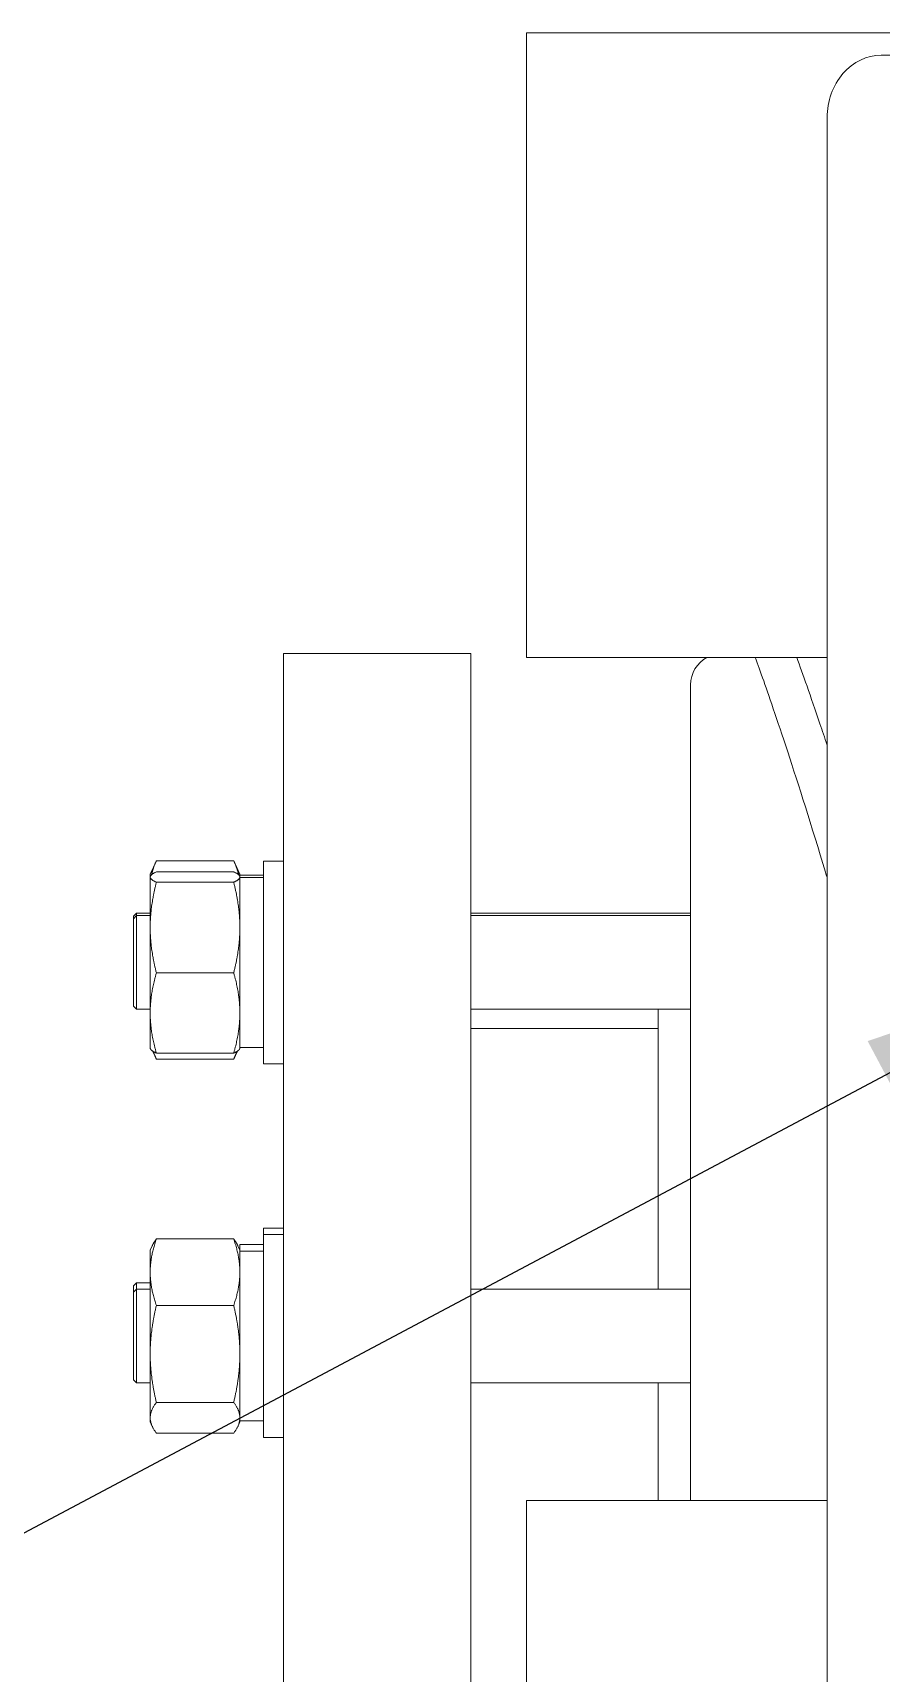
# Model space of a CAD drawing. Header units: inches. Extents: x 12 to 318, y 5 to 204.
# Drawn here: x 225.01 to 228.41, y 81.1 to 87.67 of the extents above; entities that cross this region are included whole.
import ezdxf

# ---------------------------------------------------------------- set-up
doc = ezdxf.new("R2010")
doc.units = ezdxf.units.IN
doc.header["$LTSCALE"] = 9.5
doc.header["$MEASUREMENT"] = 0
doc.layers.add('Symbol (ANSI)', color=7, linetype='Continuous', lineweight=25)
doc.layers.add('Visible', color=7, linetype='Continuous', lineweight=18)
doc.styles.add('Standard D-E', font='arial.ttf')
doc.dimstyles.new('in [mm] D-E NeptuneBenson$7', dxfattribs={"dimscale": 9.5, "dimtxt": 0.15, "dimasz": 0.098425, "dimexe": 0.125, "dimexo": 0.063, "dimgap": 0.031496, "dimtad": 0, "dimtih": 1, "dimtoh": 1, "dimdec": 4, "dimzin": 3, "dimdsep": 46, "dimlunit": 5, "dimtxsty": 'Standard D-E', "dimcen": 0.09, "dimdle": 0.393701, "dimclrd": 256, "dimclre": 256, "dimclrt": 256, "dimadec": 1, "dimazin": 1, "dimtfac": 1, "dimtofl": 0, "dimtmove": 0, "dimatfit": 3, "dimfxl": 1, "dimfrac": 1, "dimtolj": 1, "dimtzin": 4, "dimlwd": -1, "dimlwe": -1, "dimarcsym": 0})

msp = doc.modelspace()

# ---------------------------------------------------------------- linework, layer by layer
at = {"layer": 'Visible'}
for p, q in [((226.985676, 87.669365), (227.204426, 87.669365)), ((226.985676, 87.669365), (226.985676, 85.169365)), ((228.489049, 87.669365), (227.204426, 87.669365)), ((228.405472, 87.579365), (240.096815, 87.579365)), ((228.188966, 79.829365), (228.188966, 87.329365)), ((226.012483, 76.169365), (226.012483, 85.184365)), ((226.012483, 85.184365), (226.762483, 85.184365)), ((226.762483, 76.169365), (226.762483, 85.184365)), ((227.204426, 85.169365), (226.985676, 85.169365)), ((227.204426, 85.169365), (228.188966, 85.169365)), ((227.642483, 81.794365), (227.642483, 85.059365)), ((225.479483, 84.301946), (225.504299, 84.355163)), ((225.813668, 84.355163), (225.504299, 84.355163)), ((225.838483, 84.301946), (225.813668, 84.355163)), ((225.932483, 83.541974), (225.932483, 84.353974)), ((226.012483, 84.353974), (225.932483, 84.353974)), ((225.479483, 84.301946), (225.479483, 84.291974)), ((225.479483, 84.291974), (225.480367, 84.293869)), ((225.479483, 84.291974), (225.479483, 84.290089)), ((225.479483, 84.290089), (225.479483, 84.087891)), ((225.813668, 84.31085), (225.504299, 84.31085)), ((225.813668, 84.269329), (225.504299, 84.269329)), ((225.838483, 84.291974), (225.837599, 84.293869)), ((225.838483, 84.291974), (225.838483, 84.301946)), ((225.932483, 84.297946), (225.838483, 84.297946)), ((225.838483, 84.290089), (225.838483, 84.291974)), ((225.838483, 84.087891), (225.838483, 84.290089)), ((225.932483, 84.287974), (225.838483, 84.287974)), ((225.412483, 84.132946), (225.424983, 84.145446)), ((225.412483, 84.122974), (225.424983, 84.135474)), ((225.412483, 84.122974), (225.412483, 84.132946)), ((225.412483, 83.772974), (225.412483, 84.122974)), ((225.424983, 84.145446), (225.424983, 84.135474)), ((225.479483, 84.145446), (225.424983, 84.145446)), ((225.424983, 84.135474), (225.424983, 83.760474)), ((225.479483, 84.135474), (225.424983, 84.135474)), ((227.642483, 84.145446), (226.762483, 84.145446)), ((227.642483, 84.135474), (226.762483, 84.135474)), ((225.479483, 84.087891), (225.479483, 83.745776)), ((225.838483, 83.745776), (225.838483, 84.087891)), ((225.813668, 83.906453), (225.504299, 83.906453)), ((225.412483, 83.772974), (225.424983, 83.760474)), ((225.479483, 83.760474), (225.424983, 83.760474)), ((225.479483, 83.745776), (225.479483, 83.603974)), ((225.838483, 83.603974), (225.838483, 83.745776)), ((227.642483, 83.760474), (226.762483, 83.760474)), ((227.512483, 83.760474), (227.512483, 82.640185)), ((226.762483, 83.684365), (227.512483, 83.684365)), ((225.479483, 83.603974), (225.480367, 83.602079)), ((225.489168, 83.593176), (225.504299, 83.560729)), ((225.828798, 83.593176), (225.813668, 83.560729)), ((225.838483, 83.603974), (225.837599, 83.602079)), ((225.932483, 83.607974), (225.838483, 83.607974)), ((225.813668, 83.585098), (225.504299, 83.585098)), ((225.813668, 83.560729), (225.504299, 83.560729)), ((226.012483, 83.541974), (225.932483, 83.541974)), ((225.932483, 82.858685), (225.932483, 82.884792)), ((226.012483, 82.884792), (225.932483, 82.884792)), ((225.479483, 82.796685), (225.487738, 82.814388)), ((225.813668, 82.841222), (225.504299, 82.841222)), ((225.838483, 82.796685), (225.830228, 82.814388)), ((225.838483, 82.796685), (225.838483, 82.818792)), ((225.932483, 82.818792), (225.838483, 82.818792)), ((225.932483, 82.046685), (225.932483, 82.858685)), ((226.012483, 82.858685), (225.932483, 82.858685)), ((225.479483, 82.796685), (225.479483, 82.708327)), ((225.838483, 82.708327), (225.838483, 82.796685)), ((225.932483, 82.792685), (225.838483, 82.792685)), ((225.479483, 82.708327), (225.479483, 82.381164)), ((225.838483, 82.381164), (225.838483, 82.708327)), ((225.412483, 82.653792), (225.424983, 82.666292)), ((225.412483, 82.627685), (225.412483, 82.653792)), ((225.412483, 82.627685), (225.424983, 82.640185)), ((225.412483, 82.277685), (225.412483, 82.627685)), ((225.424983, 82.666292), (225.424983, 82.640185)), ((225.479483, 82.666292), (225.424983, 82.666292)), ((225.424983, 82.640185), (225.424983, 82.265185)), ((225.479483, 82.640185), (225.424983, 82.640185)), ((227.642483, 82.640185), (226.762483, 82.640185)), ((225.813668, 82.575432), (225.504299, 82.575432)), ((225.479483, 82.381164), (225.479483, 82.125522)), ((225.838483, 82.125522), (225.838483, 82.381164)), ((225.412483, 82.277685), (225.424983, 82.265185)), ((225.479483, 82.265185), (225.424983, 82.265185)), ((227.642483, 82.265185), (226.762483, 82.265185)), ((227.512483, 82.265185), (227.512483, 81.794365)), ((225.813668, 82.186895), (225.504299, 82.186895)), ((225.479483, 82.125522), (225.479483, 82.108685)), ((225.479483, 82.108685), (225.487738, 82.090982)), ((225.838483, 82.108685), (225.830228, 82.090982)), ((225.838483, 82.108685), (225.838483, 82.125522)), ((225.932483, 82.112685), (225.838483, 82.112685)), ((225.813668, 82.064148), (225.504299, 82.064148)), ((226.012483, 82.046685), (225.932483, 82.046685)), ((226.985676, 81.794365), (227.204426, 81.794365)), ((226.985676, 81.794365), (226.985676, 79.294365)), ((228.188966, 81.794365), (227.204426, 81.794365))]:
    msp.add_line(p, q, dxfattribs=at)
msp.add_arc((227.767483, 85.059365), 0.125, 118.3576366, 180, dxfattribs=at)
msp.add_ellipse((228.405472, 87.329365), major_axis=(0, 0.25), ratio=0.8660254, start_param=0, end_param=1.57079633, dxfattribs=at)
for points, knots in [([(227.901632, 85.16928), (227.907191, 85.153982), (227.91683, 85.126916), (227.95357, 85.021921), (227.987976, 84.922232), (228.074344, 84.659814), (228.12631, 84.496878), (228.184477, 84.301699), (228.186718, 84.294158), (228.188966, 84.286579)], [60.3753393, 60.3753393, 60.3753393, 60.3753393, 61.86471816, 61.86471816, 64.33903939, 64.33903939, 66.81336062, 66.81336062, 66.91225083, 66.91225083, 66.91225083, 66.91225083]), ([(228.067557, 85.169338), (228.09104, 85.103801), (228.122552, 85.01448), (228.169609, 84.876027), (228.179128, 84.847817), (228.188977, 84.818364)], [-17.3168004, -17.3168004, -17.3168004, -17.3168004, -15.21248296, -15.21248296, -14.7048705, -14.7048705, -14.7048705, -14.7048705])]:
    msp.add_open_spline(points, degree=3, knots=knots, dxfattribs=at)
for points, weights in [([(225.504299, 84.355163), (225.490498, 84.325567), (225.484483, 84.299137)], [1, 1.02075845917, 1.01881027426]), ([(225.833483, 84.299137), (225.827468, 84.325567), (225.813668, 84.355163)], [1.01881027426, 1.02075845917, 1]), ([(225.504299, 84.31085), (225.479483, 84.299724), (225.479483, 84.290089)], [1, 1.0379548493, 1]), ([(225.479483, 84.290089), (225.479483, 84.280454), (225.504299, 84.269329)], [1, 1.0379548493, 1]), ([(225.504299, 84.269329), (225.479483, 84.172097), (225.479483, 84.087891)], [1, 1.0379548493, 1]), ([(225.838483, 84.290089), (225.838483, 84.299724), (225.813668, 84.31085)], [1, 1.0379548493, 1]), ([(225.813668, 84.269329), (225.838483, 84.280454), (225.838483, 84.290089)], [1, 1.0379548493, 1]), ([(225.838483, 84.087891), (225.838483, 84.172097), (225.813668, 84.269329)], [1, 1.0379548493, 1]), ([(225.479483, 84.087891), (225.479483, 84.003686), (225.504299, 83.906453)], [1, 1.0379548493, 1]), ([(225.813668, 83.906453), (225.838483, 84.003686), (225.838483, 84.087891)], [1, 1.0379548493, 1]), ([(225.504299, 83.906453), (225.479483, 83.820346), (225.479483, 83.745776)], [1, 1.0379548493, 1]), ([(225.838483, 83.745776), (225.838483, 83.820346), (225.813668, 83.906453)], [1, 1.0379548493, 1]), ([(225.479483, 83.745776), (225.479483, 83.671205), (225.504299, 83.585098)], [1, 1.0379548493, 1]), ([(225.813668, 83.585098), (225.838483, 83.671205), (225.838483, 83.745776)], [1, 1.0379548493, 1]), ([(225.504299, 83.585098), (225.484052, 83.594175), (225.480367, 83.602079)], [1, 1.03075125274, 1.01167279663]), ([(225.491734, 83.591539), (225.496863, 83.576675), (225.504299, 83.560729)], [1.01568952298, 1.01107831671, 1]), ([(225.837599, 83.602079), (225.833914, 83.594175), (225.813668, 83.585098)], [1.01167279663, 1.03075125274, 1]), ([(225.813668, 83.560729), (225.821103, 83.576675), (225.826232, 83.591539)], [1, 1.01107831671, 1.01568952298]), ([(225.504299, 82.841222), (225.479483, 82.770004), (225.479483, 82.708327)], [1, 1.0379548493, 1]), ([(225.487738, 82.814388), (225.493702, 82.827177), (225.504299, 82.841222)], [1.01846619519, 1.0158626504, 1]), ([(225.813668, 82.841222), (225.824264, 82.827177), (225.830228, 82.814388)], [1, 1.0158626504, 1.01846619519]), ([(225.838483, 82.708327), (225.838483, 82.770004), (225.813668, 82.841222)], [1, 1.0379548493, 1]), ([(225.479483, 82.708327), (225.479483, 82.64665), (225.504299, 82.575432)], [1, 1.0379548493, 1]), ([(225.813668, 82.575432), (225.838483, 82.64665), (225.838483, 82.708327)], [1, 1.0379548493, 1]), ([(225.504299, 82.575432), (225.479483, 82.471324), (225.479483, 82.381164)], [1, 1.0379548493, 1]), ([(225.838483, 82.381164), (225.838483, 82.471324), (225.813668, 82.575432)], [1, 1.0379548493, 1]), ([(225.479483, 82.381164), (225.479483, 82.291003), (225.504299, 82.186895)], [1, 1.0379548493, 1]), ([(225.813668, 82.186895), (225.838483, 82.291003), (225.838483, 82.381164)], [1, 1.0379548493, 1]), ([(225.504299, 82.186895), (225.479483, 82.154005), (225.479483, 82.125522)], [1, 1.0379548493, 1]), ([(225.838483, 82.125522), (225.838483, 82.154005), (225.813668, 82.186895)], [1, 1.0379548493, 1]), ([(225.479483, 82.125522), (225.479483, 82.097038), (225.504299, 82.064148)], [1, 1.0379548493, 1]), ([(225.813668, 82.064148), (225.838483, 82.097038), (225.838483, 82.125522)], [1, 1.0379548493, 1])]:
    msp.add_rational_spline(points, weights, degree=2, dxfattribs=at)

# ---------------------------------------------------------------- leaders
at = {"layer": 'Symbol (ANSI)', "annotation_type": 0, "has_hookline": 1, "hookline_direction": 1, "text_width": 14.094475}
msp.add_leader([(229.249097, 83.936463), (221.077194, 79.59373), (220.142155, 79.59373)], dimstyle='in [mm] D-E NeptuneBenson$7', override={"dimtad": 0}, dxfattribs=at)

doc.saveas('drawing.dxf')
